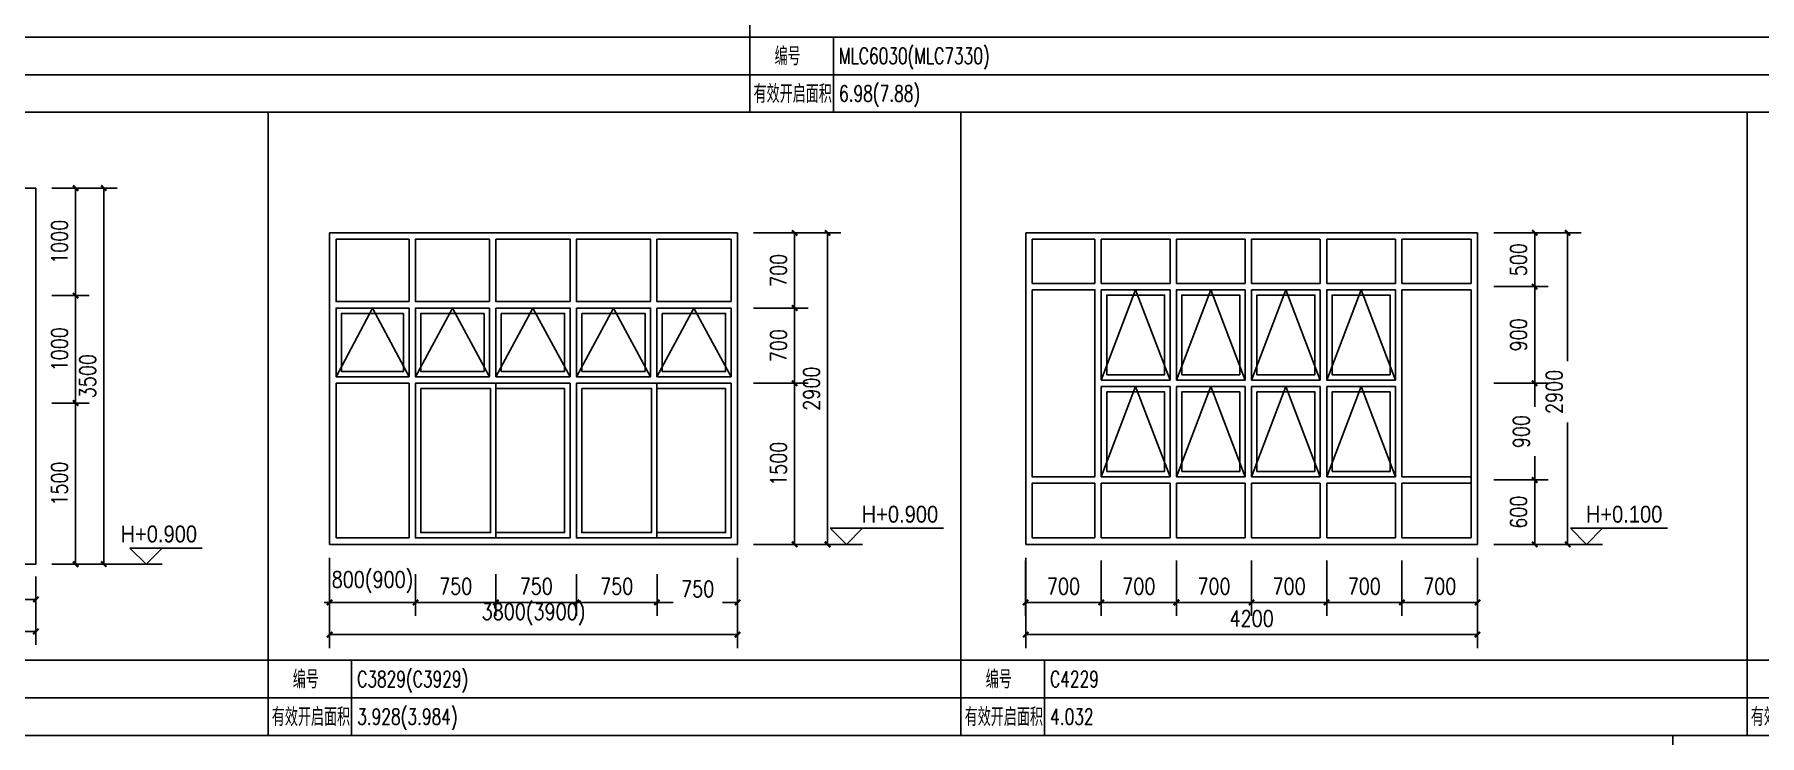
# Model space of a CAD drawing. Extents: x 718358 to 1668613, y -348838 to -159582.
# Drawn here: x 932966 to 949036, y -254641 to -248117 of the extents above; entities that cross this region are included whole.
import ezdxf

# ---------------------------------------------------------------- set-up
doc = ezdxf.new("R2010")
doc.units = 0
doc.header["$LTSCALE"] = 1000
for name, color, linetype in [('建--门窗线', 4, 'Continuous'), ('建-墙体', 2, 'Continuous'), ('建-尺寸', 73, 'Continuous'), ('建-标高', 3, 'Continuous'), ('建-符号', 3, 'Continuous'), ('建-符号说明', 7, 'Continuous'), ('建-表格', 7, 'Continuous')]:
    doc.layers.add(name, color=color, linetype=linetype)
doc.styles.add('_TCH_DIM', font='gt单线西文.shx', dxfattribs={"width": 0.8, "bigfont": 'gt单线中文.shx'})
doc.styles.add('_TCH_WDTABLE', font='SIMPLEX', dxfattribs={"bigfont": 'GBCBIG'})
doc.styles.add('DIM_FONT', font='SIMPLEX.shx', dxfattribs={"width": 0.8, "bigfont": 'GBCBIG.shx'})
doc.dimstyles.new('DIMN50', dxfattribs={"dimscale": 0.5, "dimtxt": 300, "dimasz": 100, "dimexe": 250, "dimexo": 300, "dimgap": 150, "dimtad": 1, "dimdec": 0, "dimzin": 0, "dimdsep": 46, "dimtxsty": 'DIM_FONT', "dimblk": 'ARCHTICK', "dimcen": 0.09, "dimdle": 1, "dimclrt": 7, "dimazin": 2, "dimtfac": 1, "dimtdec": 0, "dimtix": 1, "dimtmove": 2, "dimatfit": 3, "dimldrblk": 'ARCHTICK', "dimfxl": 1, "dimtolj": 1, "dimtzin": 0, "dimarcsym": 0})

# ---------------------------------------------------------------- blocks, each defined once
blk = doc.blocks.new('_ArchTick')
at = {"color": 0, "linetype": 'ByBlock', "const_width": 0.4}
blk.add_lwpolyline([(-0.5, -0.5), (0.5, 0.5)], dxfattribs=at)
blk = doc.blocks.new('*D2477')
at = {"layer": 'Defpoints', "color": 0, "transparency": 16777216}
for p in [(932228, -253012), (932978, -253012), (932978, -253375)]:
    blk.add_point(p, dxfattribs=at)
at = {"layer": '建-尺寸', "color": 0, "lineweight": -2, "transparency": 16777216}
for p, q in [((932228, -253162), (932228, -253500)), ((932978, -253162), (932978, -253500)), ((932227, -253375), (932978, -253375))]:
    blk.add_line(p, q, dxfattribs=at)
at = {"layer": '建-尺寸', "color": 0, "lineweight": -2, "transparency": 16777216, "xscale": 50, "yscale": 50, "zscale": 50, "rotation": 180}
blk.add_blockref('_ArchTick', (932228, -253375), dxfattribs=at)
at = {"layer": '建-尺寸', "color": 0, "lineweight": -2, "transparency": 16777216, "xscale": 50, "yscale": 50, "zscale": 50}
blk.add_blockref('_ArchTick', (932978, -253375), dxfattribs=at)
at = {"layer": '建-尺寸', "color": 7, "transparency": 16777216, "insert": (932603, -253225), "char_height": 150, "attachment_point": 5, "style": 'DIM_FONT'}
blk.add_mtext('\\A1;750', dxfattribs=at)
blk = doc.blocks.new('*D2479')
at = {"layer": 'Defpoints', "color": 0, "transparency": 16777216}
for p in [(931478, -253161), (932978, -253161), (932978, -253674)]:
    blk.add_point(p, dxfattribs=at)
at = {"layer": '建-尺寸', "color": 0, "lineweight": -2, "transparency": 16777216}
for p, q in [((931478, -253311), (931478, -253799)), ((932978, -253311), (932978, -253799)), ((931477, -253674), (932978, -253674))]:
    blk.add_line(p, q, dxfattribs=at)
at = {"layer": '建-尺寸', "color": 0, "lineweight": -2, "transparency": 16777216, "xscale": 50, "yscale": 50, "zscale": 50, "rotation": 180}
blk.add_blockref('_ArchTick', (931478, -253674), dxfattribs=at)
at = {"layer": '建-尺寸', "color": 0, "lineweight": -2, "transparency": 16777216, "xscale": 50, "yscale": 50, "zscale": 50}
blk.add_blockref('_ArchTick', (932978, -253674), dxfattribs=at)
at = {"layer": '建-尺寸', "color": 7, "transparency": 16777216, "insert": (932228, -253524), "char_height": 150, "attachment_point": 5, "style": 'DIM_FONT'}
blk.add_mtext('\\A1;1500', dxfattribs=at)
blk = doc.blocks.new('*D2480')
at = {"layer": 'Defpoints', "color": 0, "transparency": 16777216}
for p in [(932978, -251547), (933349, -251547), (932978, -253047)]:
    blk.add_point(p, dxfattribs=at)
at = {"layer": '建-尺寸', "color": 0, "lineweight": -2, "transparency": 16777216}
for p, q in [((933128, -251547), (933474, -251547)), ((933349, -253048), (933349, -251547)), ((933128, -253047), (933474, -253047))]:
    blk.add_line(p, q, dxfattribs=at)
at = {"layer": '建-尺寸', "color": 0, "lineweight": -2, "transparency": 16777216, "xscale": 50, "yscale": 50, "zscale": 50}
for p, rotation in [((933349, -251547), 90), ((933349, -253047), 270)]:
    blk.add_blockref('_ArchTick', p, dxfattribs=dict(at, rotation=rotation))
at = {"layer": '建-尺寸', "color": 7, "transparency": 16777216, "insert": (933199, -252297), "char_height": 150, "attachment_point": 5, "rotation": 90, "style": 'DIM_FONT'}
blk.add_mtext('\\A1;1500', dxfattribs=at)
blk = doc.blocks.new('*D2481')
at = {"layer": 'Defpoints', "color": 0, "transparency": 16777216}
for p in [(932978, -250547), (933349, -250547), (932978, -251547)]:
    blk.add_point(p, dxfattribs=at)
at = {"layer": '建-尺寸', "color": 0, "lineweight": -2, "transparency": 16777216}
for p, q in [((933128, -250547), (933474, -250547)), ((933349, -251548), (933349, -250547)), ((933128, -251547), (933474, -251547))]:
    blk.add_line(p, q, dxfattribs=at)
at = {"layer": '建-尺寸', "color": 0, "lineweight": -2, "transparency": 16777216, "xscale": 50, "yscale": 50, "zscale": 50}
for p, rotation in [((933349, -250547), 90), ((933349, -251547), 270)]:
    blk.add_blockref('_ArchTick', p, dxfattribs=dict(at, rotation=rotation))
at = {"layer": '建-尺寸', "color": 7, "transparency": 16777216, "insert": (933199, -251047), "char_height": 150, "attachment_point": 5, "rotation": 90, "style": 'DIM_FONT'}
blk.add_mtext('\\A1;1000', dxfattribs=at)
blk = doc.blocks.new('*D2482')
at = {"layer": 'Defpoints', "color": 0, "transparency": 16777216}
for p in [(932978, -249547), (933349, -249547), (932978, -250547)]:
    blk.add_point(p, dxfattribs=at)
at = {"layer": '建-尺寸', "color": 0, "lineweight": -2, "transparency": 16777216}
for p, q in [((933128, -249547), (933474, -249547)), ((933349, -250548), (933349, -249547)), ((933128, -250547), (933474, -250547))]:
    blk.add_line(p, q, dxfattribs=at)
at = {"layer": '建-尺寸', "color": 0, "lineweight": -2, "transparency": 16777216, "xscale": 50, "yscale": 50, "zscale": 50}
for p, rotation in [((933349, -249547), 90), ((933349, -250547), 270)]:
    blk.add_blockref('_ArchTick', p, dxfattribs=dict(at, rotation=rotation))
at = {"layer": '建-尺寸', "color": 7, "transparency": 16777216, "insert": (933199, -250047), "char_height": 150, "attachment_point": 5, "rotation": 90, "style": 'DIM_FONT'}
blk.add_mtext('\\A1;1000', dxfattribs=at)
blk = doc.blocks.new('*D2483')
at = {"layer": 'Defpoints', "color": 0, "transparency": 16777216}
for p in [(933140, -249547), (933611, -249547), (933140, -253047)]:
    blk.add_point(p, dxfattribs=at)
at = {"layer": '建-尺寸', "color": 0, "lineweight": -2, "transparency": 16777216}
for p, q in [((933290, -249547), (933736, -249547)), ((933611, -253048), (933611, -249547)), ((933290, -253047), (933736, -253047))]:
    blk.add_line(p, q, dxfattribs=at)
at = {"layer": '建-尺寸', "color": 0, "lineweight": -2, "transparency": 16777216, "xscale": 50, "yscale": 50, "zscale": 50}
for p, rotation in [((933611, -249547), 90), ((933611, -253047), 270)]:
    blk.add_blockref('_ArchTick', p, dxfattribs=dict(at, rotation=rotation))
at = {"layer": '建-尺寸', "color": 7, "transparency": 16777216, "insert": (933461, -251297), "char_height": 150, "attachment_point": 5, "rotation": 90, "style": 'DIM_FONT'}
blk.add_mtext('\\A1;3500', dxfattribs=at)
blk = doc.blocks.new('*D2484')
at = {"layer": 'Defpoints', "color": 0, "transparency": 16777216}
for p in [(939515, -251363), (940047, -251363), (939515, -252863)]:
    blk.add_point(p, dxfattribs=at)
at = {"layer": '建-尺寸', "color": 0, "lineweight": -2, "transparency": 16777216}
for p, q in [((939665, -251363), (940172, -251363)), ((940047, -252864), (940047, -251363)), ((939665, -252863), (940172, -252863))]:
    blk.add_line(p, q, dxfattribs=at)
at = {"layer": '建-尺寸', "color": 0, "lineweight": -2, "transparency": 16777216, "xscale": 50, "yscale": 50, "zscale": 50}
for p, rotation in [((940047, -251363), 90), ((940047, -252863), 270)]:
    blk.add_blockref('_ArchTick', p, dxfattribs=dict(at, rotation=rotation))
at = {"layer": '建-尺寸', "color": 7, "transparency": 16777216, "insert": (939897, -252113), "char_height": 150, "attachment_point": 5, "rotation": 90, "style": 'DIM_FONT'}
blk.add_mtext('\\A1;1500', dxfattribs=at)
blk = doc.blocks.new('*D2485')
at = {"layer": 'Defpoints', "color": 0, "transparency": 16777216}
for p in [(939515, -250663), (940047, -250663), (939515, -251363)]:
    blk.add_point(p, dxfattribs=at)
at = {"layer": '建-尺寸', "color": 0, "lineweight": -2, "transparency": 16777216}
for p, q in [((939665, -250663), (940172, -250663)), ((940047, -251364), (940047, -250663)), ((939665, -251363), (940172, -251363))]:
    blk.add_line(p, q, dxfattribs=at)
at = {"layer": '建-尺寸', "color": 0, "lineweight": -2, "transparency": 16777216, "xscale": 50, "yscale": 50, "zscale": 50}
for p, rotation in [((940047, -250663), 90), ((940047, -251363), 270)]:
    blk.add_blockref('_ArchTick', p, dxfattribs=dict(at, rotation=rotation))
at = {"layer": '建-尺寸', "color": 7, "transparency": 16777216, "insert": (939897, -251013), "char_height": 150, "attachment_point": 5, "rotation": 90, "style": 'DIM_FONT'}
blk.add_mtext('\\A1;700', dxfattribs=at)
blk = doc.blocks.new('*D2486')
at = {"layer": 'Defpoints', "color": 0, "transparency": 16777216}
for p in [(939515, -249963), (940047, -249963), (939515, -250663)]:
    blk.add_point(p, dxfattribs=at)
at = {"layer": '建-尺寸', "color": 0, "lineweight": -2, "transparency": 16777216}
for p, q in [((939665, -249963), (940172, -249963)), ((940047, -250664), (940047, -249963)), ((939665, -250663), (940172, -250663))]:
    blk.add_line(p, q, dxfattribs=at)
at = {"layer": '建-尺寸', "color": 0, "lineweight": -2, "transparency": 16777216, "xscale": 50, "yscale": 50, "zscale": 50}
for p, rotation in [((940047, -249963), 90), ((940047, -250663), 270)]:
    blk.add_blockref('_ArchTick', p, dxfattribs=dict(at, rotation=rotation))
at = {"layer": '建-尺寸', "color": 7, "transparency": 16777216, "insert": (939897, -250313), "char_height": 150, "attachment_point": 5, "rotation": 90, "style": 'DIM_FONT'}
blk.add_mtext('\\A1;700', dxfattribs=at)
blk = doc.blocks.new('*D2487')
at = {"layer": 'Defpoints', "color": 0, "transparency": 16777216}
for p in [(939823, -249963), (940354, -249963), (939823, -252863)]:
    blk.add_point(p, dxfattribs=at)
at = {"layer": '建-尺寸', "color": 0, "lineweight": -2, "transparency": 16777216}
for p, q in [((939973, -249963), (940479, -249963)), ((940354, -252864), (940354, -249963)), ((939973, -252863), (940479, -252863))]:
    blk.add_line(p, q, dxfattribs=at)
at = {"layer": '建-尺寸', "color": 0, "lineweight": -2, "transparency": 16777216, "xscale": 50, "yscale": 50, "zscale": 50}
for p, rotation in [((940354, -249963), 90), ((940354, -252863), 270)]:
    blk.add_blockref('_ArchTick', p, dxfattribs=dict(at, rotation=rotation))
at = {"layer": '建-尺寸', "color": 7, "transparency": 16777216, "insert": (940204, -251413), "char_height": 150, "attachment_point": 5, "rotation": 90, "style": 'DIM_FONT'}
blk.add_mtext('\\A1;2900', dxfattribs=at)
blk = doc.blocks.new('*D2488')
at = {"layer": 'Defpoints', "color": 0, "transparency": 16777216}
for p in [(935715, -252839), (939515, -252839), (939515, -253703)]:
    blk.add_point(p, dxfattribs=at)
at = {"layer": '建-尺寸', "color": 0, "lineweight": -2, "transparency": 16777216}
for p, q in [((935715, -252989), (935715, -253828)), ((939515, -252989), (939515, -253828)), ((935714, -253703), (939515, -253703))]:
    blk.add_line(p, q, dxfattribs=at)
at = {"layer": '建-尺寸', "color": 0, "lineweight": -2, "transparency": 16777216, "xscale": 50, "yscale": 50, "zscale": 50, "rotation": 180}
blk.add_blockref('_ArchTick', (935715, -253703), dxfattribs=at)
at = {"layer": '建-尺寸', "color": 0, "lineweight": -2, "transparency": 16777216, "xscale": 50, "yscale": 50, "zscale": 50}
blk.add_blockref('_ArchTick', (939515, -253703), dxfattribs=at)
at = {"layer": '建-尺寸', "color": 7, "transparency": 16777216, "insert": (937615, -253514), "char_height": 150, "attachment_point": 5, "style": 'DIM_FONT'}
blk.add_mtext('\\A1;3800(3900)', dxfattribs=at)
blk = doc.blocks.new('*D2489')
at = {"layer": 'Defpoints', "color": 0, "transparency": 16777216}
for p in [(938765, -252989), (939515, -252989), (939515, -253403)]:
    blk.add_point(p, dxfattribs=at)
at = {"layer": '建-尺寸', "color": 0, "lineweight": -2, "transparency": 16777216}
for p, q in [((938765, -253139), (938765, -253528)), ((939515, -253139), (939515, -253528)), ((938764, -253403), (938915, -253403)), ((939515, -253403), (939374, -253403))]:
    blk.add_line(p, q, dxfattribs=at)
at = {"layer": '建-尺寸', "color": 0, "lineweight": -2, "transparency": 16777216, "xscale": 50, "yscale": 50, "zscale": 50, "rotation": 180}
blk.add_blockref('_ArchTick', (938765, -253403), dxfattribs=at)
at = {"layer": '建-尺寸', "color": 0, "lineweight": -2, "transparency": 16777216, "xscale": 50, "yscale": 50, "zscale": 50}
blk.add_blockref('_ArchTick', (939515, -253403), dxfattribs=at)
at = {"layer": '建-尺寸', "color": 7, "transparency": 16777216, "insert": (939144, -253278), "char_height": 150, "attachment_point": 5, "style": 'DIM_FONT'}
blk.add_mtext('\\A1;750', dxfattribs=at)
blk = doc.blocks.new('*D2490')
at = {"layer": 'Defpoints', "color": 0, "transparency": 16777216}
for p in [(938015, -252989), (938765, -252989), (938765, -253403)]:
    blk.add_point(p, dxfattribs=at)
at = {"layer": '建-尺寸', "color": 0, "lineweight": -2, "transparency": 16777216}
for p, q in [((938015, -253139), (938015, -253528)), ((938765, -253139), (938765, -253528)), ((938014, -253403), (938765, -253403))]:
    blk.add_line(p, q, dxfattribs=at)
at = {"layer": '建-尺寸', "color": 0, "lineweight": -2, "transparency": 16777216, "xscale": 50, "yscale": 50, "zscale": 50, "rotation": 180}
blk.add_blockref('_ArchTick', (938015, -253403), dxfattribs=at)
at = {"layer": '建-尺寸', "color": 0, "lineweight": -2, "transparency": 16777216, "xscale": 50, "yscale": 50, "zscale": 50}
blk.add_blockref('_ArchTick', (938765, -253403), dxfattribs=at)
at = {"layer": '建-尺寸', "color": 7, "transparency": 16777216, "insert": (938390, -253253), "char_height": 150, "attachment_point": 5, "style": 'DIM_FONT'}
blk.add_mtext('\\A1;750', dxfattribs=at)
blk = doc.blocks.new('*D2491')
at = {"layer": 'Defpoints', "color": 0, "transparency": 16777216}
for p in [(937265, -252989), (938015, -252989), (938015, -253403)]:
    blk.add_point(p, dxfattribs=at)
at = {"layer": '建-尺寸', "color": 0, "lineweight": -2, "transparency": 16777216}
for p, q in [((937265, -253139), (937265, -253528)), ((938015, -253139), (938015, -253528)), ((937264, -253403), (938015, -253403))]:
    blk.add_line(p, q, dxfattribs=at)
at = {"layer": '建-尺寸', "color": 0, "lineweight": -2, "transparency": 16777216, "xscale": 50, "yscale": 50, "zscale": 50, "rotation": 180}
blk.add_blockref('_ArchTick', (937265, -253403), dxfattribs=at)
at = {"layer": '建-尺寸', "color": 0, "lineweight": -2, "transparency": 16777216, "xscale": 50, "yscale": 50, "zscale": 50}
blk.add_blockref('_ArchTick', (938015, -253403), dxfattribs=at)
at = {"layer": '建-尺寸', "color": 7, "transparency": 16777216, "insert": (937640, -253253), "char_height": 150, "attachment_point": 5, "style": 'DIM_FONT'}
blk.add_mtext('\\A1;750', dxfattribs=at)
blk = doc.blocks.new('*D2492')
at = {"layer": 'Defpoints', "color": 0, "transparency": 16777216}
for p in [(936515, -252989), (937265, -252989), (937265, -253403)]:
    blk.add_point(p, dxfattribs=at)
at = {"layer": '建-尺寸', "color": 0, "lineweight": -2, "transparency": 16777216}
for p, q in [((936515, -253139), (936515, -253528)), ((937265, -253139), (937265, -253528)), ((936514, -253403), (937265, -253403))]:
    blk.add_line(p, q, dxfattribs=at)
at = {"layer": '建-尺寸', "color": 0, "lineweight": -2, "transparency": 16777216, "xscale": 50, "yscale": 50, "zscale": 50, "rotation": 180}
blk.add_blockref('_ArchTick', (936515, -253403), dxfattribs=at)
at = {"layer": '建-尺寸', "color": 0, "lineweight": -2, "transparency": 16777216, "xscale": 50, "yscale": 50, "zscale": 50}
blk.add_blockref('_ArchTick', (937265, -253403), dxfattribs=at)
at = {"layer": '建-尺寸', "color": 7, "transparency": 16777216, "insert": (936890, -253253), "char_height": 150, "attachment_point": 5, "style": 'DIM_FONT'}
blk.add_mtext('\\A1;750', dxfattribs=at)
blk = doc.blocks.new('*D2493')
at = {"layer": 'Defpoints', "color": 0, "transparency": 16777216}
for p in [(935715, -252989), (936515, -252989), (936515, -253403)]:
    blk.add_point(p, dxfattribs=at)
at = {"layer": '建-尺寸', "color": 0, "lineweight": -2, "transparency": 16777216}
for p, q in [((935715, -253139), (935715, -253528)), ((936515, -253139), (936515, -253528)), ((935715, -253403), (935665, -253403)), ((935715, -253403), (936515, -253403)), ((936515, -253403), (936565, -253403))]:
    blk.add_line(p, q, dxfattribs=at)
at = {"layer": '建-尺寸', "color": 0, "lineweight": -2, "transparency": 16777216, "xscale": 50, "yscale": 50, "zscale": 50}
blk.add_blockref('_ArchTick', (935715, -253403), dxfattribs=at)
at = {"layer": '建-尺寸', "color": 0, "lineweight": -2, "transparency": 16777216, "xscale": 50, "yscale": 50, "zscale": 50, "rotation": 180}
blk.add_blockref('_ArchTick', (936515, -253403), dxfattribs=at)
at = {"layer": '建-尺寸', "color": 7, "transparency": 16777216, "insert": (936115, -253214), "char_height": 150, "attachment_point": 5, "style": 'DIM_FONT'}
blk.add_mtext('\\A1;800(900)', dxfattribs=at)
blk = doc.blocks.new('*D2494')
at = {"layer": 'Defpoints', "color": 0, "transparency": 16777216}
for p in [(946410, -252263), (946942, -252263), (946410, -252863)]:
    blk.add_point(p, dxfattribs=at)
at = {"layer": '建-尺寸', "color": 0, "lineweight": -2, "transparency": 16777216}
for p, q in [((946560, -252263), (947067, -252263)), ((946942, -252864), (946942, -252263)), ((946560, -252863), (947067, -252863))]:
    blk.add_line(p, q, dxfattribs=at)
at = {"layer": '建-尺寸', "color": 0, "lineweight": -2, "transparency": 16777216, "xscale": 50, "yscale": 50, "zscale": 50}
for p, rotation in [((946942, -252263), 90), ((946942, -252863), 270)]:
    blk.add_blockref('_ArchTick', p, dxfattribs=dict(at, rotation=rotation))
at = {"layer": '建-尺寸', "color": 7, "transparency": 16777216, "insert": (946792, -252563), "char_height": 150, "attachment_point": 5, "rotation": 90, "style": 'DIM_FONT'}
blk.add_mtext('\\A1;600', dxfattribs=at)
blk = doc.blocks.new('*D2495')
at = {"layer": 'Defpoints', "color": 0, "transparency": 16777216}
for p in [(946410, -251363), (946942, -251363), (946410, -252263)]:
    blk.add_point(p, dxfattribs=at)
at = {"layer": '建-尺寸', "color": 0, "lineweight": -2, "transparency": 16777216}
for p, q in [((946560, -251363), (947067, -251363)), ((946942, -251363), (946942, -251584)), ((946942, -252264), (946942, -252042)), ((946560, -252263), (947067, -252263))]:
    blk.add_line(p, q, dxfattribs=at)
at = {"layer": '建-尺寸', "color": 0, "lineweight": -2, "transparency": 16777216, "xscale": 50, "yscale": 50, "zscale": 50}
for p, rotation in [((946942, -251363), 90), ((946942, -252263), 270)]:
    blk.add_blockref('_ArchTick', p, dxfattribs=dict(at, rotation=rotation))
at = {"layer": '建-尺寸', "color": 7, "transparency": 16777216, "insert": (946817, -251813), "char_height": 150, "attachment_point": 5, "rotation": 90, "style": 'DIM_FONT'}
blk.add_mtext('\\A1;900', dxfattribs=at)
blk = doc.blocks.new('*D2496')
at = {"layer": 'Defpoints', "color": 0, "transparency": 16777216}
for p in [(946410, -250463), (946942, -250463), (946410, -251363)]:
    blk.add_point(p, dxfattribs=at)
at = {"layer": '建-尺寸', "color": 0, "lineweight": -2, "transparency": 16777216}
for p, q in [((946560, -250463), (947067, -250463)), ((946942, -251364), (946942, -250463)), ((946560, -251363), (947067, -251363))]:
    blk.add_line(p, q, dxfattribs=at)
at = {"layer": '建-尺寸', "color": 0, "lineweight": -2, "transparency": 16777216, "xscale": 50, "yscale": 50, "zscale": 50}
for p, rotation in [((946942, -250463), 90), ((946942, -251363), 270)]:
    blk.add_blockref('_ArchTick', p, dxfattribs=dict(at, rotation=rotation))
at = {"layer": '建-尺寸', "color": 7, "transparency": 16777216, "insert": (946792, -250913), "char_height": 150, "attachment_point": 5, "rotation": 90, "style": 'DIM_FONT'}
blk.add_mtext('\\A1;900', dxfattribs=at)
blk = doc.blocks.new('*D2497')
at = {"layer": 'Defpoints', "color": 0, "transparency": 16777216}
for p in [(946410, -249963), (946942, -249963), (946410, -250463)]:
    blk.add_point(p, dxfattribs=at)
at = {"layer": '建-尺寸', "color": 0, "lineweight": -2, "transparency": 16777216}
for p, q in [((946560, -249963), (947067, -249963)), ((946942, -250464), (946942, -249963)), ((946560, -250463), (947067, -250463))]:
    blk.add_line(p, q, dxfattribs=at)
at = {"layer": '建-尺寸', "color": 0, "lineweight": -2, "transparency": 16777216, "xscale": 50, "yscale": 50, "zscale": 50}
for p, rotation in [((946942, -249963), 90), ((946942, -250463), 270)]:
    blk.add_blockref('_ArchTick', p, dxfattribs=dict(at, rotation=rotation))
at = {"layer": '建-尺寸', "color": 7, "transparency": 16777216, "insert": (946792, -250213), "char_height": 150, "attachment_point": 5, "rotation": 90, "style": 'DIM_FONT'}
blk.add_mtext('\\A1;500', dxfattribs=at)
blk = doc.blocks.new('*D2498')
at = {"layer": 'Defpoints', "color": 0, "transparency": 16777216}
for p in [(946718, -249963), (947249, -249963), (946718, -252863)]:
    blk.add_point(p, dxfattribs=at)
at = {"layer": '建-尺寸', "color": 0, "lineweight": -2, "transparency": 16777216}
for p, q in [((946868, -249963), (947374, -249963)), ((947249, -249963), (947249, -251157)), ((947249, -252864), (947249, -251729)), ((946868, -252863), (947374, -252863))]:
    blk.add_line(p, q, dxfattribs=at)
at = {"layer": '建-尺寸', "color": 0, "lineweight": -2, "transparency": 16777216, "xscale": 50, "yscale": 50, "zscale": 50}
for p, rotation in [((947249, -249963), 90), ((947249, -252863), 270)]:
    blk.add_blockref('_ArchTick', p, dxfattribs=dict(at, rotation=rotation))
at = {"layer": '建-尺寸', "color": 7, "transparency": 16777216, "insert": (947124, -251443), "char_height": 150, "attachment_point": 5, "rotation": 90, "style": 'DIM_FONT'}
blk.add_mtext('\\A1;2900', dxfattribs=at)
blk = doc.blocks.new('*D2499')
at = {"layer": 'Defpoints', "color": 0, "transparency": 16777216}
for p in [(942200, -252839), (946409, -252839), (946409, -253703)]:
    blk.add_point(p, dxfattribs=at)
at = {"layer": '建-尺寸', "color": 0, "lineweight": -2, "transparency": 16777216}
for p, q in [((942200, -252989), (942200, -253828)), ((946409, -252989), (946409, -253828)), ((942199, -253703), (946410, -253703))]:
    blk.add_line(p, q, dxfattribs=at)
at = {"layer": '建-尺寸', "color": 0, "lineweight": -2, "transparency": 16777216, "xscale": 50, "yscale": 50, "zscale": 50, "rotation": 180}
blk.add_blockref('_ArchTick', (942200, -253703), dxfattribs=at)
at = {"layer": '建-尺寸', "color": 0, "lineweight": -2, "transparency": 16777216, "xscale": 50, "yscale": 50, "zscale": 50}
blk.add_blockref('_ArchTick', (946409, -253703), dxfattribs=at)
at = {"layer": '建-尺寸', "color": 7, "transparency": 16777216, "insert": (944305, -253553), "char_height": 150, "attachment_point": 5, "style": 'DIM_FONT'}
blk.add_mtext('\\A1;4200', dxfattribs=at)
blk = doc.blocks.new('*D2500')
at = {"layer": 'Defpoints', "color": 0, "transparency": 16777216}
for p in [(945704, -252863), (946409, -252863), (946409, -253403)]:
    blk.add_point(p, dxfattribs=at)
at = {"layer": '建-尺寸', "color": 0, "lineweight": -2, "transparency": 16777216}
for p, q in [((945704, -253013), (945704, -253528)), ((946409, -253013), (946409, -253528)), ((945704, -253403), (946410, -253403))]:
    blk.add_line(p, q, dxfattribs=at)
at = {"layer": '建-尺寸', "color": 0, "lineweight": -2, "transparency": 16777216, "xscale": 50, "yscale": 50, "zscale": 50, "rotation": 180}
blk.add_blockref('_ArchTick', (945704, -253403), dxfattribs=at)
at = {"layer": '建-尺寸', "color": 0, "lineweight": -2, "transparency": 16777216, "xscale": 50, "yscale": 50, "zscale": 50}
blk.add_blockref('_ArchTick', (946409, -253403), dxfattribs=at)
at = {"layer": '建-尺寸', "color": 7, "transparency": 16777216, "insert": (946057, -253253), "char_height": 150, "attachment_point": 5, "style": 'DIM_FONT'}
blk.add_mtext('\\A1;700', dxfattribs=at)
blk = doc.blocks.new('*D2501')
at = {"layer": 'Defpoints', "color": 0, "transparency": 16777216}
for p in [(945004, -252863), (945704, -252863), (945704, -253403)]:
    blk.add_point(p, dxfattribs=at)
at = {"layer": '建-尺寸', "color": 0, "lineweight": -2, "transparency": 16777216}
for p, q in [((945004, -253013), (945004, -253528)), ((945704, -253013), (945704, -253528)), ((945004, -253403), (945705, -253403))]:
    blk.add_line(p, q, dxfattribs=at)
at = {"layer": '建-尺寸', "color": 0, "lineweight": -2, "transparency": 16777216, "xscale": 50, "yscale": 50, "zscale": 50, "rotation": 180}
blk.add_blockref('_ArchTick', (945004, -253403), dxfattribs=at)
at = {"layer": '建-尺寸', "color": 0, "lineweight": -2, "transparency": 16777216, "xscale": 50, "yscale": 50, "zscale": 50}
blk.add_blockref('_ArchTick', (945704, -253403), dxfattribs=at)
at = {"layer": '建-尺寸', "color": 7, "transparency": 16777216, "insert": (945354, -253253), "char_height": 150, "attachment_point": 5, "style": 'DIM_FONT'}
blk.add_mtext('\\A1;700', dxfattribs=at)
blk = doc.blocks.new('*D2502')
at = {"layer": 'Defpoints', "color": 0, "transparency": 16777216}
for p in [(944304, -252863), (945004, -252863), (945004, -253403)]:
    blk.add_point(p, dxfattribs=at)
at = {"layer": '建-尺寸', "color": 0, "lineweight": -2, "transparency": 16777216}
for p, q in [((944304, -253013), (944304, -253528)), ((945004, -253013), (945004, -253528)), ((944304, -253403), (945005, -253403))]:
    blk.add_line(p, q, dxfattribs=at)
at = {"layer": '建-尺寸', "color": 0, "lineweight": -2, "transparency": 16777216, "xscale": 50, "yscale": 50, "zscale": 50, "rotation": 180}
blk.add_blockref('_ArchTick', (944304, -253403), dxfattribs=at)
at = {"layer": '建-尺寸', "color": 0, "lineweight": -2, "transparency": 16777216, "xscale": 50, "yscale": 50, "zscale": 50}
blk.add_blockref('_ArchTick', (945004, -253403), dxfattribs=at)
at = {"layer": '建-尺寸', "color": 7, "transparency": 16777216, "insert": (944654, -253253), "char_height": 150, "attachment_point": 5, "style": 'DIM_FONT'}
blk.add_mtext('\\A1;700', dxfattribs=at)
blk = doc.blocks.new('*D2503')
at = {"layer": 'Defpoints', "color": 0, "transparency": 16777216}
for p in [(943604, -252863), (944304, -252863), (944304, -253403)]:
    blk.add_point(p, dxfattribs=at)
at = {"layer": '建-尺寸', "color": 0, "lineweight": -2, "transparency": 16777216}
for p, q in [((943604, -253013), (943604, -253528)), ((944304, -253013), (944304, -253528)), ((943604, -253403), (944305, -253403))]:
    blk.add_line(p, q, dxfattribs=at)
at = {"layer": '建-尺寸', "color": 0, "lineweight": -2, "transparency": 16777216, "xscale": 50, "yscale": 50, "zscale": 50, "rotation": 180}
blk.add_blockref('_ArchTick', (943604, -253403), dxfattribs=at)
at = {"layer": '建-尺寸', "color": 0, "lineweight": -2, "transparency": 16777216, "xscale": 50, "yscale": 50, "zscale": 50}
blk.add_blockref('_ArchTick', (944304, -253403), dxfattribs=at)
at = {"layer": '建-尺寸', "color": 7, "transparency": 16777216, "insert": (943954, -253253), "char_height": 150, "attachment_point": 5, "style": 'DIM_FONT'}
blk.add_mtext('\\A1;700', dxfattribs=at)
blk = doc.blocks.new('*D2504')
at = {"layer": 'Defpoints', "color": 0, "transparency": 16777216}
for p in [(942904, -252863), (943604, -252863), (943604, -253403)]:
    blk.add_point(p, dxfattribs=at)
at = {"layer": '建-尺寸', "color": 0, "lineweight": -2, "transparency": 16777216}
for p, q in [((942904, -253013), (942904, -253528)), ((943604, -253013), (943604, -253528)), ((942904, -253403), (943605, -253403))]:
    blk.add_line(p, q, dxfattribs=at)
at = {"layer": '建-尺寸', "color": 0, "lineweight": -2, "transparency": 16777216, "xscale": 50, "yscale": 50, "zscale": 50, "rotation": 180}
blk.add_blockref('_ArchTick', (942904, -253403), dxfattribs=at)
at = {"layer": '建-尺寸', "color": 0, "lineweight": -2, "transparency": 16777216, "xscale": 50, "yscale": 50, "zscale": 50}
blk.add_blockref('_ArchTick', (943604, -253403), dxfattribs=at)
at = {"layer": '建-尺寸', "color": 7, "transparency": 16777216, "insert": (943254, -253253), "char_height": 150, "attachment_point": 5, "style": 'DIM_FONT'}
blk.add_mtext('\\A1;700', dxfattribs=at)
blk = doc.blocks.new('*D2505')
at = {"layer": 'Defpoints', "color": 0, "transparency": 16777216}
for p in [(942199, -252863), (942904, -252863), (942904, -253403)]:
    blk.add_point(p, dxfattribs=at)
at = {"layer": '建-尺寸', "color": 0, "lineweight": -2, "transparency": 16777216}
for p, q in [((942199, -253013), (942199, -253528)), ((942904, -253013), (942904, -253528)), ((942199, -253403), (942905, -253403))]:
    blk.add_line(p, q, dxfattribs=at)
at = {"layer": '建-尺寸', "color": 0, "lineweight": -2, "transparency": 16777216, "xscale": 50, "yscale": 50, "zscale": 50, "rotation": 180}
blk.add_blockref('_ArchTick', (942199, -253403), dxfattribs=at)
at = {"layer": '建-尺寸', "color": 0, "lineweight": -2, "transparency": 16777216, "xscale": 50, "yscale": 50, "zscale": 50}
blk.add_blockref('_ArchTick', (942904, -253403), dxfattribs=at)
at = {"layer": '建-尺寸', "color": 7, "transparency": 16777216, "insert": (942552, -253253), "char_height": 150, "attachment_point": 5, "style": 'DIM_FONT'}
blk.add_mtext('\\A1;700', dxfattribs=at)

msp = doc.modelspace()

# ---------------------------------------------------------------- linework, layer by layer
at = {"layer": '建--门窗线'}
for p, q in [((942259.8, -250433.1), (942259.8, -250023.1)), ((942259.8, -250023.1), (942844.3, -250023.1)), ((942844.3, -250433.1), (942844.3, -250023.1)), ((942904.3, -250433.1), (942904.3, -250023.1)), ((942904.3, -250023.1), (943544.3, -250023.1)), ((943544.3, -250433.1), (943544.3, -250023.1)), ((943604.3, -250023.1), (944244.3, -250023.1)), ((943604.3, -250433.1), (943604.3, -250023.1)), ((944244.3, -250433.1), (944244.3, -250023.1)), ((944304.3, -250433.1), (944304.3, -250023.1)), ((944304.3, -250023.1), (944944.3, -250023.1)), ((944944.3, -250433.1), (944944.3, -250023.1)), ((945004.3, -250023.1), (945644.3, -250023.1)), ((945004.3, -250433.1), (945004.3, -250023.1)), ((945644.3, -250433.1), (945644.3, -250023.1)), ((945704.3, -250023.1), (946349.8, -250023.1)), ((945704.3, -250433.1), (945704.3, -250023.1)), ((946349.8, -250433.1), (946349.8, -250023.1)), ((942259.8, -250433.1), (942844.3, -250433.1)), ((942259.8, -250493.1), (942844.3, -250493.1)), ((942259.8, -251333.1), (942259.8, -250493.1)), ((942844.3, -251333.1), (942844.3, -250493.1)), ((942904.3, -250433.1), (943544.3, -250433.1)), ((942904.3, -250493.1), (943544.3, -250493.1)), ((942904.3, -251333.1), (942904.3, -250493.1)), ((943544.3, -251333.1), (943544.3, -250493.1)), ((943604.3, -250433.1), (944244.3, -250433.1)), ((943604.3, -250493.1), (944244.3, -250493.1)), ((943604.3, -251333.1), (943604.3, -250493.1)), ((944244.3, -251333.1), (944244.3, -250493.1)), ((944304.3, -250433.1), (944944.3, -250433.1)), ((944304.3, -251333.1), (944304.3, -250493.1)), ((944944.3, -250493.1), (944304.3, -250493.1)), ((944944.3, -251333.1), (944944.3, -250493.1)), ((945004.3, -250433.1), (945644.3, -250433.1)), ((945644.3, -250493.1), (945004.3, -250493.1)), ((945004.3, -251333.1), (945004.3, -250493.1)), ((945004.3, -250493.1), (945644.3, -250493.1)), ((945004.3, -251333.1), (945004.3, -250493.1)), ((945644.3, -251333.1), (945644.3, -250493.1)), ((945644.3, -251333.1), (945644.3, -250493.1)), ((945704.3, -250433.1), (946349.8, -250433.1)), ((946349.8, -250493.1), (945704.3, -250493.1)), ((945704.3, -252233.1), (945704.3, -250493.1)), ((946349.8, -252803.1), (946349.8, -250493.1)), ((942904.3, -251333.1), (943544.3, -251333.1)), ((943604.3, -251333.1), (944244.3, -251333.1)), ((944304.3, -251333.1), (944944.3, -251333.1)), ((945004.3, -251333.1), (945644.3, -251333.1)), ((945004.3, -251333.1), (945644.3, -251333.1)), ((935774.6, -252803.1), (935774.6, -251363.1)), ((936454.6, -252803.1), (936454.6, -251363.1)), ((936514.6, -252803.1), (936514.6, -251363.1)), ((937264.6, -252803.1), (937264.6, -251363.1)), ((938014.6, -252803.1), (938014.6, -251363.1)), ((938764.6, -252803.1), (938764.6, -251363.1)), ((939454.6, -252803.1), (939454.6, -251363.1)), ((942904.3, -252233.1), (942904.3, -251393.1)), ((942904.3, -251393.1), (943544.3, -251393.1)), ((943544.3, -252233.1), (943544.3, -251393.1)), ((943604.3, -252233.1), (943604.3, -251393.1)), ((943604.3, -251393.1), (944244.3, -251393.1)), ((944244.3, -252233.1), (944244.3, -251393.1)), ((944304.3, -252233.1), (944304.3, -251393.1)), ((944944.3, -251393.1), (944304.3, -251393.1)), ((944944.3, -252233.1), (944944.3, -251393.1)), ((945004.3, -252233.1), (945004.3, -251393.1)), ((945644.3, -251393.1), (945004.3, -251393.1)), ((945644.3, -252233.1), (945644.3, -251393.1)), ((942259.8, -252293.1), (942844.3, -252293.1)), ((942259.8, -252293.1), (942259.8, -252803.1)), ((942844.3, -252803.1), (942844.3, -252293.1)), ((942904.3, -252233.1), (943544.3, -252233.1)), ((942904.3, -252803.1), (942904.3, -252293.1)), ((942904.3, -252293.1), (943544.3, -252293.1)), ((943544.3, -252803.1), (943544.3, -252293.1)), ((943604.3, -252233.1), (944244.3, -252233.1)), ((943604.3, -252803.1), (943604.3, -252293.1)), ((943604.3, -252293.1), (944244.3, -252293.1)), ((944244.3, -252803.1), (944244.3, -252293.1)), ((944304.3, -252233.1), (944944.3, -252233.1)), ((944304.3, -252803.1), (944304.3, -252293.1)), ((944944.3, -252293.1), (944304.3, -252293.1)), ((944944.3, -252803.1), (944944.3, -252293.1)), ((945004.3, -252233.1), (945644.3, -252233.1)), ((945004.3, -252803.1), (945004.3, -252293.1)), ((945644.3, -252293.1), (945004.3, -252293.1)), ((945644.3, -252803.1), (945644.3, -252293.1)), ((945704.3, -252233.1), (946349.8, -252233.1)), ((945704.3, -252803.1), (945704.3, -252293.1)), ((946349.8, -252293.1), (945704.3, -252293.1)), ((935774.6, -252803.1), (936454.6, -252803.1)), ((936514.6, -252803.1), (937204.6, -252803.1)), ((938704.6, -252803.1), (938014.6, -252803.1)), ((939454.6, -252803.1), (938764.6, -252803.1)), ((942259.8, -252803.1), (942844.3, -252803.1)), ((942904.3, -252803.1), (943544.3, -252803.1)), ((943604.3, -252803.1), (944244.3, -252803.1)), ((944944.3, -252803.1), (944304.3, -252803.1)), ((945644.3, -252803.1), (945004.3, -252803.1)), ((946349.8, -252803.1), (945704.3, -252803.1))]:
    msp.add_line(p, q, dxfattribs=at)
for points in [[(936454.6, -250603.1), (936454.6, -250023.1), (935774.6, -250023.1), (935774.6, -250603.1)], [(937204.6, -250603.1), (937204.6, -250023.1), (936514.6, -250023.1), (936514.6, -250603.1)], [(937954.6, -250603.1), (937954.6, -250023.1), (937264.6, -250023.1), (937264.6, -250603.1)], [(938704.6, -250603.1), (938704.6, -250023.1), (938014.6, -250023.1), (938014.6, -250603.1)], [(939454.6, -250603.1), (939454.6, -250023.1), (938764.6, -250023.1), (938764.6, -250603.1)], [(942259.8, -250493.1), (942844.3, -250493.1), (942844.3, -252233.1), (942259.8, -252233.1)], [(943604.3, -251333.1), (944244.3, -251333.1), (944244.3, -250493.1), (943604.3, -250493.1)], [(945004.3, -251333.1), (945644.3, -251333.1), (945644.3, -250493.1), (945004.3, -250493.1)], [(936454.6, -250663.1), (936454.6, -251303.1), (935774.6, -251303.1), (935774.6, -250663.1)], [(937204.6, -250663.1), (937204.6, -251303.1), (936514.6, -251303.1), (936514.6, -250663.1)], [(937264.6, -250663.1), (937264.6, -251303.1), (937954.6, -251303.1), (937954.6, -250663.1)], [(938014.6, -250663.1), (938014.6, -251303.1), (938704.6, -251303.1), (938704.6, -250663.1)], [(938764.6, -250663.1), (938764.6, -251303.1), (939454.6, -251303.1), (939454.6, -250663.1)], [(942954.3, -251283.1), (943494.3, -251283.1), (943494.3, -250543.1), (942954.3, -250543.1)], [(943654.3, -251283.1), (944194.3, -251283.1), (944194.3, -250543.1), (943654.3, -250543.1)], [(944354.3, -251283.1), (944894.3, -251283.1), (944894.3, -250543.1), (944354.3, -250543.1)], [(945054.3, -251283.1), (945594.3, -251283.1), (945594.3, -250543.1), (945054.3, -250543.1)], [(936404.6, -250713.1), (936404.6, -251253.1), (935824.6, -251253.1), (935824.6, -250713.1)], [(937154.6, -250713.1), (937154.6, -251253.1), (936564.6, -251253.1), (936564.6, -250713.1)], [(937314.6, -250713.1), (937314.6, -251253.1), (937904.6, -251253.1), (937904.6, -250713.1)], [(938064.6, -250713.1), (938064.6, -251253.1), (938654.6, -251253.1), (938654.6, -250713.1)], [(938814.6, -250713.1), (938814.6, -251253.1), (939404.6, -251253.1), (939404.6, -250713.1)], [(936514.6, -251363.1), (937264.6, -251363.1), (937264.6, -252803.1), (936514.6, -252803.1)], [(936564.6, -251413.1), (937214.6, -251413.1), (937214.6, -252753.1), (936564.6, -252753.1)], [(938014.6, -251363.1), (938764.6, -251363.1), (938764.6, -252803.1), (938014.6, -252803.1)], [(938064.6, -251413.1), (938714.6, -251413.1), (938714.6, -252753.1), (938064.6, -252753.1)], [(942954.3, -252183.1), (943494.3, -252183.1), (943494.3, -251443.1), (942954.3, -251443.1)], [(943654.3, -252183.1), (944194.3, -252183.1), (944194.3, -251443.1), (943654.3, -251443.1)], [(944354.3, -252183.1), (944894.3, -252183.1), (944894.3, -251443.1), (944354.3, -251443.1)], [(945054.3, -252183.1), (945594.3, -252183.1), (945594.3, -251443.1), (945054.3, -251443.1)]]:
    msp.add_lwpolyline(points, close=True, dxfattribs=at)
for points in [[(942904.3, -251333.1), (943224.3, -250493.1), (943544.3, -251333.1)], [(943604.3, -251333.1), (943924.3, -250493.1), (944244.3, -251333.1)], [(944304.3, -251333.1), (944624.3, -250493.1), (944944.3, -251333.1)], [(945004.3, -251333.1), (945324.3, -250493.1), (945644.3, -251333.1)], [(935774.6, -251303.1), (936114.6, -250663.1), (936454.6, -251303.1)], [(936514.6, -251303.1), (936859.6, -250663.1), (937204.6, -251303.1)], [(937264.6, -251303.1), (937609.6, -250663.1), (937954.6, -251303.1)], [(938014.6, -251303.1), (938359.6, -250663.1), (938704.6, -251303.1)], [(938764.6, -251303.1), (939109.6, -250663.1), (939454.6, -251303.1)], [(935774.6, -251363.1), (936454.6, -251363.1)], [(936514.6, -251363.1), (937204.6, -251363.1)], [(937264.6, -252803.1), (937954.6, -252803.1), (937954.6, -251363.1), (937264.6, -251363.1)], [(937264.6, -252753.1), (937904.6, -252753.1), (937904.6, -251413.1), (937264.6, -251413.1)], [(938704.6, -251363.1), (938014.6, -251363.1)], [(939454.6, -251363.1), (938764.6, -251363.1)], [(938764.6, -252753.1), (939404.6, -252753.1), (939404.6, -251413.1), (938764.6, -251413.1)], [(942904.3, -252233.1), (943224.3, -251393.1), (943544.3, -252233.1)], [(943604.3, -252233.1), (943924.3, -251393.1), (944244.3, -252233.1)], [(944304.3, -252233.1), (944624.3, -251393.1), (944944.3, -252233.1)], [(945004.3, -252233.1), (945324.3, -251393.1), (945644.3, -252233.1)]]:
    msp.add_lwpolyline(points, dxfattribs=at)
at = {"layer": '建-墙体'}
for p, q in [((935714.6, -252863.1), (935714.6, -249963.1)), ((939514.6, -249963.1), (939514.6, -252863.1)), ((942199.8, -249963.1), (942199.8, -252863.1)), ((942199.8, -249963.1), (946409.8, -249963.1)), ((946409.8, -249963.1), (946409.8, -252863.1)), ((935714.6, -252863.1), (939514.6, -252863.1)), ((942199.8, -252863.1), (946409.8, -252863.1))]:
    msp.add_line(p, q, dxfattribs=at)
at = {"layer": '建-墙体', "linetype": 'Continuous'}
msp.add_lwpolyline([(931477.7, -249547.2), (932977.7, -249547.2), (932977.7, -253047.2), (931477.7, -253047.2)], close=True, dxfattribs=at)
at = {"layer": '建-墙体'}
msp.add_lwpolyline([(935714.6, -249963.1), (939514.6, -249963.1)], dxfattribs=at)
at = {"layer": '建-标高'}
for p, q in [((940529.3, -252863.1), (940379.3, -252713.1)), ((940379.3, -252713.1), (941433.2, -252713.1)), ((940529.3, -252863.1), (940679.3, -252713.1)), ((947424.5, -252863.1), (947274.5, -252713.1)), ((947274.5, -252713.1), (948180.2, -252713.1)), ((947424.5, -252863.1), (947574.5, -252713.1)), ((934005, -253047.2), (933855, -252897.2)), ((933855, -252897.2), (934528.7, -252897.2)), ((934005, -253047.2), (934155, -252897.2)), ((940179.3, -252863.1), (940679.3, -252863.1)), ((947074.5, -252863.1), (947574.5, -252863.1)), ((933655, -253047.2), (934155, -253047.2))]:
    msp.add_line(p, q, dxfattribs=at)
at = {"layer": '建-符号'}
for points in [[(936731.3, -252048.9, 0, 0, 0), (936890.8, -252048.9, 40, 0, 0), (937040.8, -252048.9, 0, 0, 0)], [(937759.3, -252048.9, 0, 0, 0), (937599.8, -252048.9, 40, 0, 0), (937449.8, -252048.9, 0, 0, 0)], [(938217.7, -252048.9, 0, 0, 0), (938377.2, -252048.9, 40, 0, 0), (938527.2, -252048.9, 0, 0, 0)], [(939245.8, -252048.9, 0, 0, 0), (939086.3, -252048.9, 40, 0, 0), (938936.3, -252048.9, 0, 0, 0)]]:
    msp.add_lwpolyline(points, format="xyseb", dxfattribs=at)
at = {"layer": '建-表格'}
for p, q in [((939629.8, -243341.4), (939629.8, -248841)), ((924812.8, -248141), (965112.8, -248141)), ((940407.9, -248141), (940407.9, -248841)), ((924812.8, -248491), (965112.8, -248491)), ((924812.8, -248841), (965112.8, -248841)), ((935141, -254641.4), (935141, -248841)), ((941596.4, -254641.4), (941596.4, -248841)), ((948920.6, -248841), (948920.6, -254641.4)), ((924812.8, -253941.4), (965112.8, -253941.4)), ((935919.2, -253941.4), (935919.2, -254641.4)), ((942374.5, -253941.4), (942374.5, -254641.4)), ((924812.8, -254291.4), (965112.8, -254291.4)), ((924812.8, -254641.4), (965112.8, -254641.4)), ((948230, -260441.4), (948230, -254641.4))]:
    msp.add_line(p, q, dxfattribs=at)

# ---------------------------------------------------------------- texts
at = {"layer": '建-符号说明', "style": '_TCH_DIM', "width": 0.888889}
for s, p in [('H+0.900', (940671.5, -252660.6)), ('H+0.100', (947418.5, -252660.6)), ('H+0.900', (933767, -252844.7))]:
    msp.add_text(s, height=157.5, dxfattribs=at).set_placement(p)
at = {"layer": '建-表格', "style": '_TCH_WDTABLE'}
for s, p in [('编号', (939860.7, -248403.5)), ('有效开启面积', (939665, -248753.5)), ('编号', (935372, -254203.9)), ('编号', (941827.4, -254203.9)), ('有效开启面积', (935176.3, -254553.9)), ('有效开启面积', (941631.6, -254553.9)), ('有效开启面积', (948955.9, -254553.9))]:
    msp.add_text(s, height=168.79, dxfattribs=at).set_placement(p)
at = {"layer": '建-表格', "style": '_TCH_WDTABLE', "width": 0.705882}
for s, p in [('MLC6030(MLC7330)', (940460.8, -248390.3)), ('6.98(7.88)', (940460.8, -248740.3)), ('C3829(C3929)', (935972.1, -254190.8)), ('C4229', (942427.4, -254190.8)), ('3.928(3.984)', (935972.1, -254540.8)), ('4.032', (942427.4, -254540.8))]:
    msp.add_text(s, height=148.75, dxfattribs=at).set_placement(p)

# ---------------------------------------------------------------- dimensions: what is measured, and where the dimension line sits
at = {"layer": '建-尺寸'}
for p1, p2, distance, picture, middle in [((932977.7, -250547.2), (932977.7, -249547.2), -371.6, '*D2482', (933199.3, -250047.2)), ((933140.3, -253047.2), (933140.3, -249547.2), -471.2, '*D2483', (933461.5, -251297.2)), ((939514.6, -250663.1), (939514.6, -249963.1), -532.3, '*D2486', (939896.8, -250313.1)), ((939822.6, -252863.1), (939822.6, -249963.1), -531.2, '*D2487', (940203.8, -251413.1)), ((946409.8, -250463.1), (946409.8, -249963.1), -532.3, '*D2497', (946792, -250213.1)), ((932977.7, -251547.2), (932977.7, -250547.2), -371.6, '*D2481', (933199.3, -251047.2)), ((946409.8, -251363.1), (946409.8, -250463.1), -532.3, '*D2496', (946792, -250913.1)), ((939514.6, -251363.1), (939514.6, -250663.1), -532.3, '*D2485', (939896.8, -251013.1)), ((939514.6, -252863.1), (939514.6, -251363.1), -532.3, '*D2484', (939896.8, -252113.1)), ((932977.7, -253047.2), (932977.7, -251547.2), -371.6, '*D2480', (933199.3, -252297.2)), ((946409.8, -252863.1), (946409.8, -252263.1), -532.3, '*D2494', (946792, -252563.1)), ((942904.3, -252863.1), (943604.3, -252863.1), -540.4, '*D2504', (943254.3, -253253.5)), ((943604.3, -252863.1), (944304.3, -252863.1), -540.4, '*D2503', (943954.3, -253253.5)), ((944304.3, -252863.1), (945004.3, -252863.1), -540.4, '*D2502', (944654.3, -253253.5)), ((945004.3, -252863.1), (945704.3, -252863.1), -540.4, '*D2501', (945354.3, -253253.5)), ((932227.7, -253012), (932977.7, -253012), -363.2, '*D2477', (932602.7, -253225.3)), ((936514.6, -252988.8), (937264.6, -252988.8), -414.7, '*D2492', (936889.6, -253253.5)), ((937264.6, -252988.8), (938014.6, -252988.8), -414.7, '*D2491', (937639.6, -253253.5)), ((938014.6, -252988.8), (938764.6, -252988.8), -414.7, '*D2490', (938389.6, -253253.5)), ((931477.7, -253161.1), (932977.7, -253161.1), -513.2, '*D2479', (932227.7, -253524.4))]:
    dim = msp.add_aligned_dim(p1=p1, p2=p2, distance=distance, dimstyle='DIMN50', dxfattribs=at)
    dim.commit()
    dim.dimension.update_dxf_attribs({"geometry": picture, "text_midpoint": middle})
for base, p1, p2, picture, middle in [((947249, -249963.1), (946717.8, -252863.1), (946717.8, -249963.1), '*D2498', (947124, -251443.1)), ((946942, -251363.1), (946409.8, -252263.1), (946409.8, -251363.1), '*D2495', (946817, -251813.1))]:
    dim = msp.add_linear_dim(base=base, p1=p1, p2=p2, angle=90, dimstyle='DIMN50', dxfattribs=at)
    dim.commit()
    dim.dimension.update_dxf_attribs({"geometry": picture, "text_midpoint": middle, "dimtype": 161})
for p1, p2, distance, text, picture, middle in [((935714.6, -252838.8), (939514.6, -252838.8), -864.7, '3800(3900)', '*D2488', (937614.6, -253514.2)), ((942199.3, -252863.1), (942904.3, -252863.1), -540.4, '700', '*D2505', (942551.8, -253253.5)), ((942199.8, -252838.8), (946409.3, -252838.8), -864.7, '4200', '*D2499', (944304.5, -253553.5)), ((945704.3, -252863.1), (946409.3, -252863.1), -540.4, '700', '*D2500', (946056.8, -253253.5)), ((935714.6, -252988.8), (936514.6, -252988.8), -414.7, '800(900)', '*D2493', (936114.6, -253214.2))]:
    dim = msp.add_aligned_dim(p1=p1, p2=p2, distance=distance, text=text, dimstyle='DIMN50', dxfattribs=at)
    dim.commit()
    dim.dimension.update_dxf_attribs({"geometry": picture, "text_midpoint": middle})
dim = msp.add_linear_dim(base=(939514.6, -253403.5), p1=(938764.6, -252988.8), p2=(939514.6, -252988.8), angle=360, text='750', dimstyle='DIMN50', dxfattribs=at)
dim.commit()
dim.dimension.update_dxf_attribs({"geometry": '*D2489', "text_midpoint": (939144.4, -253278.5), "dimtype": 161})

doc.saveas('drawing.dxf')
